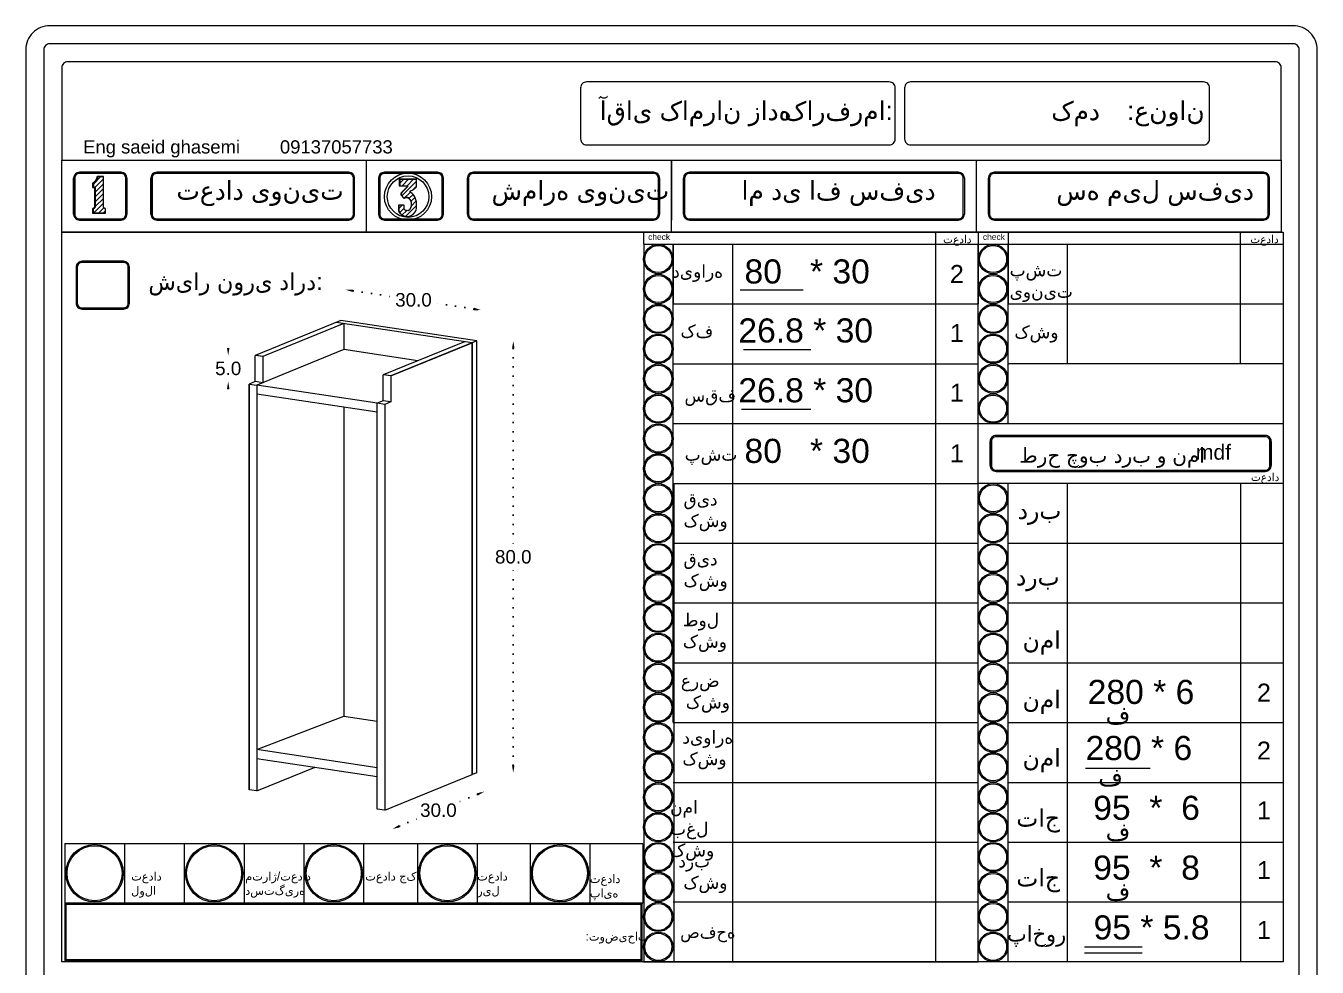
# Model space of a CAD drawing. Header units: inches. Extents: x 91 to 9019, y -381 to 2878.
# Drawn here: x 3857.2 to 4289.2, y 260.9 to 575.7 of the extents above; entities that cross this region are included whole.
import ezdxf

# ---------------------------------------------------------------- set-up
doc = ezdxf.new("R2010")
doc.units = ezdxf.units.IN
doc.header["$MEASUREMENT"] = 0
doc.linetypes.add('ACAD_ISO07W100', pattern=[3, 0, -3])
doc.styles.get("Standard").update_dxf_attribs({"font": 'arial.ttf'})
doc.dimstyles.new('Copy of Standard', dxfattribs={"dimtxt": 4.5, "dimasz": 2.5, "dimexe": 0.18, "dimexo": 0.0625, "dimgap": 0.09, "dimtad": 0, "dimtih": 1, "dimtoh": 1, "dimdec": 1, "dimzin": 0, "dimdsep": 46, "dimtxsty": 'Standard', "dimcen": 0.09, "dimse1": 1, "dimse2": 1, "dimadec": 0, "dimazin": 0, "dimtfac": 1, "dimtdec": 1, "dimtix": 1, "dimtofl": 0, "dimtmove": 0, "dimatfit": 3, "dimfxl": 1, "dimtolj": 1, "dimtzin": 0, "dimarcsym": 0})

# ---------------------------------------------------------------- blocks, each defined once
blk = doc.blocks.new('*D317')
at = {"color": 0, "linetype": 'ACAD_ISO07W100', "lineweight": -2, "transparency": 16777216}
for p, q in [((4020.3, 467.81), (4020.3, 400.5)), ((4020.3, 328.41), (4020.3, 395.72))]:
    blk.add_line(p, q, dxfattribs=at)
at = {"color": 0, "transparency": 16777216}
for points in [[(4019.88, 467.81), (4020.71, 467.81), (4020.3, 470.31)], [(4019.88, 328.41), (4020.71, 328.41), (4020.3, 325.91)]]:
    blk.add_solid(points, dxfattribs=at)
at = {"layer": 'Defpoints', "color": 0, "transparency": 16777216}
for p in [(4008.07, 470.31), (4020.3, 470.31), (4008.07, 325.91)]:
    blk.add_point(p, dxfattribs=at)
at = {"color": 0, "lineweight": 20, "transparency": 16777216, "insert": (4020.3, 398.11), "char_height": 4.5, "attachment_point": 5}
blk.add_mtext('\\A1;80.0', dxfattribs=at)
blk = doc.blocks.new('*D315')
at = {"color": 0, "linetype": 'ACAD_ISO07W100', "lineweight": -2, "transparency": 16777216}
for p, q in [((3966.69, 487.09), (3980.99, 484.93)), ((4007.15, 481), (3992.84, 483.15))]:
    blk.add_line(p, q, dxfattribs=at)
at = {"color": 0, "transparency": 16777216}
for points in [[(3966.75, 487.5), (3966.62, 486.68), (3964.21, 487.46)], [(4007.21, 481.41), (4007.09, 480.59), (4009.62, 480.63)]]:
    blk.add_solid(points, dxfattribs=at)
at = {"layer": 'Defpoints', "color": 0, "transparency": 16777216}
for p in [(3964.21, 487.46), (3962.66, 477.14), (4008.07, 470.31)]:
    blk.add_point(p, dxfattribs=at)
at = {"color": 0, "lineweight": 20, "transparency": 16777216, "insert": (3986.92, 484.04), "char_height": 4.5, "attachment_point": 5}
blk.add_mtext('\\A1;30.0', dxfattribs=at)
blk = doc.blocks.new('*D316')
at = {"color": 0, "linetype": 'ACAD_ISO07W100', "lineweight": -2, "transparency": 16777216}
for p, q in [((4008.31, 318.68), (4001.13, 315.76)), ((3982.21, 308.06), (3989.39, 310.98))]:
    blk.add_line(p, q, dxfattribs=at)
at = {"color": 0, "transparency": 16777216}
for points in [[(4008.16, 319.07), (4008.47, 318.3), (4010.63, 319.63)], [(3982.05, 308.44), (3982.36, 307.67), (3979.89, 307.11)]]:
    blk.add_solid(points, dxfattribs=at)
at = {"layer": 'Defpoints', "color": 0, "transparency": 16777216}
for p in [(4008.07, 325.91), (4010.63, 319.63), (3977.33, 313.4)]:
    blk.add_point(p, dxfattribs=at)
at = {"color": 0, "lineweight": 20, "transparency": 16777216, "insert": (3995.26, 313.37), "char_height": 4.5, "attachment_point": 5}
blk.add_mtext('\\A1;30.0', dxfattribs=at)
blk = doc.blocks.new('*D318')
at = {"color": 0, "linetype": 'ACAD_ISO07W100', "lineweight": -2, "transparency": 16777216}
for p, q in [((3924.94, 467.97), (3924.94, 470.47)), ((3924.94, 454.25), (3924.94, 451.75))]:
    blk.add_line(p, q, dxfattribs=at)
at = {"color": 0, "transparency": 16777216}
for points in [[(3924.52, 467.97), (3925.35, 467.97), (3924.94, 465.47)], [(3924.52, 454.25), (3925.35, 454.25), (3924.94, 456.75)]]:
    blk.add_solid(points, dxfattribs=at)
at = {"layer": 'Defpoints', "color": 0, "transparency": 16777216}
for p in [(3924.94, 465.47), (3933.98, 465.47), (3933.98, 456.75)]:
    blk.add_point(p, dxfattribs=at)
at = {"color": 0, "lineweight": 20, "transparency": 16777216, "insert": (3924.94, 461.11), "char_height": 4.5, "attachment_point": 5}
blk.add_mtext('\\A1;5.0', dxfattribs=at)

msp = doc.modelspace()

# ---------------------------------------------------------------- hatches: boundary and pattern name
at = {"lineweight": 20}
h = msp.add_hatch(dxfattribs=at)
h.set_pattern_fill('ANSI31', color=256, scale=9.218651)
h.set_pattern_definition([(45, (3133.9759, 1064.3323), (-0.8148213, 0.8148213), [])])
h.paths.add_polyline_path([(3883.74, 514.58), (3883.65, 514.62), (3883.57, 514.68), (3883.49, 514.74), (3883.42, 514.81), (3883.36, 514.89), (3883.31, 514.98), (3883.27, 515.07), (3883.24, 515.17), (3883.22, 515.26), (3883.21, 515.36), (3883.21, 525.29), (3881.35, 525.29), (3881.32, 525.06), (3881.28, 524.83), (3881.21, 524.61), (3881.12, 524.39), (3881.02, 524.18), (3880.9, 523.98), (3880.76, 523.79), (3880.6, 523.62), (3880.43, 523.46), (3880.25, 523.31), (3880.05, 523.18), (3879.85, 523.07), (3879.85, 521.67), (3880.25, 521.67), (3880.56, 521.64), (3880.56, 515.4), (3880.55, 515.31), (3880.53, 515.21), (3880.49, 515.12), (3880.45, 515.03), (3880.4, 514.95), (3880.34, 514.87), (3880.27, 514.8), (3880.2, 514.74), (3880.12, 514.69), (3880.03, 514.64), (3879.94, 514.6), (3879.85, 514.58), (3879.85, 513.15), (3883.94, 513.15), (3883.94, 514.53), (3883.84, 514.55)])
h = msp.add_hatch(dxfattribs=at)
h.set_pattern_fill('ANSI31', color=256, scale=9.218651)
h.set_pattern_definition([(45, (3273.3421, 1063.997), (-0.8148213, 0.8148213), [])])
h.paths.add_polyline_path([(3987.9, 524.38), (3982.33, 524.38), (3982.33, 522.22), (3984.76, 522.22), (3984.89, 522.18), (3984.89, 521.82), (3983.17, 520.08), (3983.07, 519.96), (3983.02, 519.89), (3982.98, 519.82), (3982.94, 519.75), (3982.91, 519.67), (3982.88, 519.6), (3982.86, 519.52), (3982.85, 519.44), (3982.83, 519.27), (3982.83, 519.19), (3983.84, 518.02), (3983.87, 518.05), (3984, 518.14), (3984.14, 518.21), (3984.29, 518.27), (3984.44, 518.3), (3984.59, 518.31), (3984.73, 518.31), (3984.88, 518.3), (3985.03, 518.27), (3985.18, 518.21), (3985.31, 518.14), (3985.44, 518.05), (3985.55, 517.95), (3985.74, 517.71), (3985.9, 517.47), (3986.03, 517.2), (3986.14, 516.92), (3986.22, 516.64), (3986.27, 516.34), (3986.28, 516.05), (3986.27, 515.75), (3986.22, 515.45), (3986.15, 515.17), (3986.04, 514.89), (3985.91, 514.62), (3985.81, 514.43), (3985.68, 514.25), (3985.52, 514.11), (3985.33, 514), (3985.2, 513.96), (3984.99, 513.89), (3984.77, 513.87), (3984.55, 513.89), (3984.34, 513.96), (3984.15, 514.07), (3983.98, 514.21), (3983.85, 514.39), (3983.75, 514.59), (3983.75, 515.69), (3982.06, 515.69), (3982.06, 513.89), (3982.18, 513.61), (3982.33, 513.35), (3982.51, 513.1), (3982.71, 512.86), (3982.93, 512.66), (3983.17, 512.47), (3983.43, 512.31), (3983.71, 512.18), (3984, 512.08), (3984.29, 512), (3984.6, 511.96), (3984.9, 511.95), (3985.27, 511.98), (3985.63, 512.06), (3985.98, 512.17), (3986.24, 512.29), (3986.52, 512.45), (3986.81, 512.68), (3987.08, 512.94), (3987.32, 513.23), (3987.52, 513.54), (3987.68, 513.87), (3987.81, 514.22), (3987.9, 514.59), (3987.9, 516.47), (3987.88, 516.83), (3987.83, 517.19), (3987.76, 517.55), (3987.65, 517.9), (3987.51, 518.23), (3987.35, 518.56), (3987.16, 518.86), (3986.94, 519.15), (3986.7, 519.43), (3986.43, 519.68), (3986.15, 519.9), (3985.85, 520.1), (3985.85, 520.47), (3986.04, 520.54), (3986.24, 520.61), (3986.43, 520.7), (3986.62, 520.79), (3986.8, 520.9), (3986.97, 521.01), (3987.14, 521.13), (3987.31, 521.26), (3987.47, 521.4), (3987.62, 521.54), (3987.76, 521.69), (3987.9, 521.85)])

# ---------------------------------------------------------------- linework, layer by layer
for p, q in [((3971.24, 506.74), (3971.24, 530.74)), ((4073.24, 506.74), (4073.24, 530.74)), ((4073.24, 530.74), (4073.24, 510.74)), ((4175.24, 506.74), (4175.24, 530.74)), ((3873.24, 512.74), (3873.24, 524.74)), ((3889.08, 526.74), (3875.24, 526.74)), ((3879.85, 523.07), (3879.85, 521.67)), ((3891.08, 524.74), (3891.08, 512.74)), ((3899.08, 512.74), (3899.08, 524.74)), ((3965.24, 526.74), (3901.08, 526.74)), ((3967.24, 512.74), (3967.24, 524.74)), ((3982.18, 524.43), (3982.18, 522.22)), ((3982.33, 524.38), (3982.33, 522.22)), ((4004.94, 512.74), (4004.94, 524.74)), ((4067.24, 526.74), (4006.94, 526.74)), ((4069.24, 524.74), (4069.24, 512.74)), ((4077.24, 512.74), (4077.24, 524.74)), ((4169.24, 526.74), (4079.24, 526.74)), ((4171.24, 524.74), (4171.24, 512.74)), ((4179.24, 512.74), (4179.24, 524.74)), ((4271.24, 526.74), (4181.24, 526.74)), ((4273.24, 512.74), (4273.24, 524.74)), ((3982.18, 522.22), (3982.33, 522.22)), ((3982.33, 522.22), (3984.76, 522.22)), ((3984.76, 522.22), (3984.89, 522.18)), ((3984.89, 522.18), (3984.89, 521.82)), ((3875.24, 510.74), (3889.08, 510.74)), ((3879.85, 513.15), (3883.94, 513.15)), ((3965.24, 510.74), (3901.08, 510.74)), ((3965.24, 510.7), (3901.08, 510.7)), ((3985.2, 513.96), (3984.99, 513.89)), ((4067.24, 510.74), (4006.94, 510.74)), ((4067.24, 510.7), (4006.94, 510.7)), ((4079.24, 510.74), (4169.24, 510.74)), ((4079.24, 510.7), (4169.24, 510.7)), ((4181.24, 510.74), (4271.24, 510.74)), ((4181.24, 510.7), (4271.24, 510.7)), ((3869.24, 506.7), (4277.24, 506.7)), ((3869.24, 506.7), (4277.24, 506.7)), ((4063.84, 506.7), (4063.84, 502.7)), ((4161.67, 262.7), (4161.67, 506.7)), ((4175.84, 506.7), (4175.84, 482.7)), ((4185.84, 506.7), (4185.84, 482.7)), ((4263.62, 462.7), (4263.62, 506.7)), ((4063.84, 502.7), (4277.84, 502.7)), ((4064.11, 262.7), (4064.11, 502.7)), ((4073.84, 346.7), (4073.84, 502.7)), ((4073.84, 342.7), (4073.84, 502.7)), ((4073.84, 502.7), (4073.84, 482.7)), ((4093.65, 502.7), (4093.65, 262.7)), ((4175.84, 346.7), (4175.84, 502.7)), ((4175.84, 262.7), (4175.84, 502.7)), ((4185.84, 462.7), (4185.84, 502.7)), ((4185.84, 442.7), (4185.84, 502.7)), ((4185.84, 442.7), (4185.84, 502.7)), ((4185.84, 502.7), (4185.84, 482.7)), ((4205.65, 502.7), (4205.65, 462.7)), ((4096.22, 487.45), (4117.33, 487.45)), ((4073.84, 482.7), (4175.84, 482.7)), ((4185.84, 482.7), (4277.84, 482.7)), ((3963.67, 476.12), (3963.67, 467.41)), ((4097.27, 467.45), (4119.89, 467.45)), ((3933.98, 456.75), (3933.98, 465.47)), ((3936.54, 465.08), (3936.54, 456.36)), ((4073.84, 462.7), (4175.84, 462.7)), ((4277.84, 462.7), (4185.84, 462.7)), ((4277.84, 462.7), (4257.84, 462.7)), ((3976.82, 450.3), (3976.82, 459.02)), ((3979.38, 458.63), (3979.38, 449.92)), ((3977.33, 449.08), (3974.77, 449.46)), ((3963.67, 448.23), (3963.67, 344.88)), ((4096.64, 447.45), (4119.89, 447.45)), ((4073.84, 442.7), (4277.84, 442.7)), ((4179.84, 428.7), (4179.84, 436.7)), ((4271.84, 438.7), (4181.84, 438.7)), ((4273.84, 436.7), (4273.84, 428.7)), ((4273.84, 436.7), (4273.84, 428.7)), ((4271.84, 426.7), (4181.84, 426.7)), ((4073.84, 422.7), (4175.84, 422.7)), ((4074.11, 262.7), (4074.11, 422.7)), ((4277.84, 422.7), (4175.84, 422.7)), ((4185.84, 262.7), (4185.84, 422.7)), ((4205.65, 422.7), (4205.65, 322.7)), ((4263.62, 422.7), (4263.62, 262.7)), ((4073.84, 402.7), (4175.84, 402.7)), ((4073.84, 402.7), (4093.65, 402.7)), ((4073.84, 402.7), (4175.84, 402.7)), ((4142.35, 402.7), (4175.84, 402.7)), ((4185.84, 402.7), (4277.84, 402.7)), ((4205.65, 402.7), (4205.65, 302.7)), ((4073.84, 382.7), (4093.65, 382.7)), ((4073.84, 382.7), (4175.84, 382.7)), ((4185.84, 382.7), (4277.84, 382.7)), ((4185.84, 382.7), (4277.84, 382.7)), ((4205.65, 382.7), (4205.65, 282.7)), ((4073.84, 362.7), (4175.84, 362.7)), ((4185.84, 362.7), (4277.84, 362.7)), ((4205.65, 362.7), (4205.65, 262.7)), ((4073.84, 342.7), (4175.84, 342.7)), ((4161.67, 342.7), (4175.84, 342.7)), ((4185.84, 342.7), (4277.84, 342.7)), ((4211.74, 327.4), (4233.35, 327.4)), ((4073.84, 322.7), (4175.84, 322.7)), ((4161.67, 322.7), (4175.84, 322.7)), ((4185.84, 322.7), (4277.84, 322.7)), ((4185.84, 322.7), (4277.84, 322.7)), ((4073.84, 302.7), (4175.84, 302.7)), ((4073.84, 302.7), (4175.84, 302.7)), ((4161.67, 302.7), (4175.84, 302.7)), ((4185.84, 302.7), (4277.84, 302.7)), ((4185.84, 302.7), (4277.84, 302.7)), ((3870.24, 302.3), (4063.62, 302.3)), ((3870.24, 302.3), (3870.24, 282.3)), ((3890.24, 302.3), (3890.24, 282.3)), ((3910.24, 302.3), (3910.24, 282.3)), ((3930.24, 302.3), (3930.24, 282.3)), ((3950.24, 302.3), (3950.24, 282.3)), ((3970.24, 302.3), (3970.24, 282.3)), ((3988.23, 302.3), (3988.23, 282.3)), ((4008.23, 302.3), (4008.23, 282.3)), ((4025.91, 302.3), (4025.91, 282.3)), ((4045.91, 302.3), (4045.91, 282.3)), ((4063.62, 302.3), (4063.62, 282.3)), ((4063.62, 302.3), (4063.62, 282.3)), ((3870.24, 282.3), (4063.62, 282.3)), ((4073.84, 282.7), (4175.84, 282.7)), ((4073.84, 282.7), (4175.84, 282.7)), ((4161.67, 282.7), (4175.84, 282.7)), ((4185.84, 282.7), (4277.84, 282.7)), ((4185.84, 282.7), (4277.84, 282.7)), ((4211.4, 267.72), (4230.74, 267.72)), ((4211.4, 265.7), (4230.74, 265.7)), ((4063.84, 262.7), (4175.84, 262.7))]:
    msp.add_line(p, q, dxfattribs=at)
at = {"linetype": 'Continuous', "lineweight": 20, "extrusion": (-1.11022e-16, 0.968879, 0.247535)}
for p, q in [((3962.66, 477.14), (3933.98, 465.47)), ((3963.67, 476.12), (3936.54, 465.08)), ((4006.51, 469.68), (3961.11, 476.51)), ((4008.07, 470.31), (3962.66, 477.14)), ((3963.67, 467.41), (3934.48, 455.53)), ((3988.32, 463.7), (3963.67, 467.41)), ((4003.95, 470.06), (3976.82, 459.02)), ((4008.07, 470.31), (3979.38, 458.63)), ((3979.38, 458.63), (4006.51, 469.68)), ((4006.51, 325.28), (4006.51, 469.68)), ((4006.51, 469.68), (4006.51, 325.28)), ((4008.07, 325.91), (4008.07, 470.31)), ((3936.54, 465.08), (3933.98, 465.47)), ((3936.54, 465.08), (3934.27, 465.42)), ((3979.38, 458.63), (3976.82, 459.02)), ((3979.38, 458.63), (3977.12, 458.97)), ((3933.98, 456.75), (3931.92, 455.91)), ((3931.92, 455.91), (3934.48, 455.53)), ((3931.92, 320.23), (3931.92, 455.91)), ((3931.92, 455.91), (3931.92, 320.23)), ((3936.54, 456.36), (3933.98, 456.75)), ((3936.54, 456.36), (3934.48, 455.53)), ((3934.48, 455.53), (3934.48, 319.85)), ((3974.77, 449.46), (3934.48, 455.53)), ((3934.48, 452.63), (3974.77, 446.56)), ((3976.82, 450.3), (3974.77, 449.46)), ((3974.77, 313.79), (3974.77, 449.46)), ((3979.38, 449.92), (3976.82, 450.3)), ((3979.38, 449.92), (3977.33, 449.08)), ((3977.33, 449.08), (3977.33, 313.4)), ((3934.48, 333.64), (3963.67, 344.88)), ((3963.67, 344.88), (3974.77, 343.21)), ((3974.77, 327.57), (3934.48, 333.64)), ((3934.48, 333.64), (3934.48, 330.73)), ((3934.48, 330.73), (3974.77, 324.67)), ((3934.48, 319.85), (3954, 327.8)), ((3974.77, 324.67), (3974.77, 327.57)), ((3977.33, 313.4), (4006.51, 325.28)), ((4008.07, 325.91), (4006.51, 325.28)), ((3934.48, 319.85), (3931.92, 320.23)), ((3977.33, 313.4), (3974.77, 313.79))]:
    msp.add_line(p, q, dxfattribs=at)
at = {"lineweight": 20}
for points in [[(3865.24, -30.3), (4281.24, -30.3, 0.414214), (4289.24, -22.3), (4289.24, 567.7, 0.414214), (4281.24, 575.7), (3865.24, 575.7, 0.414214), (3857.24, 567.7), (3857.24, -22.3, 0.414214)], [(3865.24, -24.3), (4281.24, -24.3, 0.414214), (4283.24, -22.3), (4283.24, 567.7, 0.414214), (4281.24, 569.7), (3865.24, 569.7, 0.414214), (3863.24, 567.7), (3863.24, -22.3, 0.414214)], [(4148.09, 554.95, 0.414214), (4146.09, 556.95), (4044.84, 556.95, 0.414214), (4042.84, 554.95), (4042.84, 537.91, 0.414214), (4044.84, 535.91), (4146.09, 535.91, 0.414214), (4148.09, 537.91)], [(4153.22, 535.91), (4251.22, 535.91, 0.414214), (4253.22, 537.91), (4253.22, 554.95, 0.414214), (4251.22, 556.95), (4153.22, 556.95, 0.414214), (4151.22, 554.95), (4151.22, 537.91, 0.414214)], [(4253.22, 554.95, 0.414214), (4251.22, 556.95), (4153.22, 556.95, 0.414214), (4151.22, 554.95), (4151.22, 537.91, 0.414214), (4153.22, 535.91), (4251.22, 535.91, 0.414214), (4253.22, 537.91)], [(3891.08, 524.74, 0.414214), (3889.08, 526.74), (3875.24, 526.74, 0.414214), (3873.24, 524.74), (3873.24, 512.74, 0.414214), (3875.24, 510.74), (3889.08, 510.74, 0.414214), (3891.08, 512.74)], [(3890.68, 524.74, 0.414214), (3889.08, 526.34), (3875.24, 526.34, 0.414214), (3873.64, 524.74), (3873.64, 512.74, 0.414214), (3875.24, 511.14), (3889.08, 511.14, 0.414214), (3890.68, 512.74)], [(3967.24, 524.74, 0.414214), (3965.24, 526.74), (3901.08, 526.74, 0.414214), (3899.08, 524.74), (3899.08, 512.74, 0.414214), (3901.08, 510.74), (3965.24, 510.74, 0.414214), (3967.24, 512.74)], [(3966.84, 524.74, 0.414214), (3965.24, 526.34), (3901.08, 526.34, 0.414214), (3899.48, 524.74), (3899.48, 512.74, 0.414214), (3901.08, 511.14), (3965.24, 511.14, 0.414214), (3966.84, 512.74)], [(3996.94, 524.74, 0.414214), (3994.94, 526.74), (3977.24, 526.74, 0.414214), (3975.24, 524.74), (3975.24, 512.74, 0.414214), (3977.24, 510.74), (3994.94, 510.74, 0.414214), (3996.94, 512.74)], [(3996.54, 524.74, 0.414214), (3994.94, 526.34), (3977.24, 526.34, 0.414214), (3975.64, 524.74), (3975.64, 512.74, 0.414214), (3977.24, 511.14), (3994.94, 511.14, 0.414214), (3996.54, 512.74)], [(4069.24, 524.74, 0.414214), (4067.24, 526.74), (4006.94, 526.74, 0.414214), (4004.94, 524.74), (4004.94, 512.74, 0.414214), (4006.94, 510.74), (4067.24, 510.74, 0.414214), (4069.24, 512.74)], [(4068.84, 524.74, 0.414214), (4067.24, 526.34), (4006.94, 526.34, 0.414214), (4005.34, 524.74), (4005.34, 512.74, 0.414214), (4006.94, 511.14), (4067.24, 511.14, 0.414214), (4068.84, 512.74)], [(4170.84, 524.74, 0.414214), (4169.24, 526.34), (4079.24, 526.34, 0.414214), (4077.64, 524.74), (4077.64, 512.74, 0.414214), (4079.24, 511.14), (4169.24, 511.14, 0.414214), (4170.84, 512.74)], [(4273.24, 524.74, 0.414214), (4271.24, 526.74), (4181.24, 526.74, 0.414214), (4179.24, 524.74), (4179.24, 512.74, 0.414214), (4181.24, 510.74), (4271.24, 510.74, 0.414214), (4273.24, 512.74)], [(4272.84, 524.74, 0.414214), (4271.24, 526.34), (4181.24, 526.34, 0.414214), (4179.64, 524.74), (4179.64, 512.74, 0.414214), (4181.24, 511.14), (4271.24, 511.14, 0.414214), (4272.84, 512.74)], [(3891.9, 494.97, 0.414214), (3889.9, 496.97), (3876.05, 496.97, 0.414214), (3874.05, 494.97), (3874.05, 482.97, 0.414214), (3876.05, 480.97), (3889.9, 480.97, 0.414214), (3891.9, 482.97)], [(3891.9, 494.97, 0.414214), (3889.9, 496.97), (3876.05, 496.97, 0.414214), (3874.05, 494.97), (3874.05, 482.97, 0.414214), (3876.05, 480.97), (3889.9, 480.97, 0.414214), (3891.9, 482.97)], [(3891.5, 494.97, 0.414214), (3889.9, 496.57), (3876.05, 496.57, 0.414214), (3874.45, 494.97), (3874.45, 482.97, 0.414214), (3876.05, 481.37), (3889.9, 481.37, 0.414214), (3891.5, 482.97)], [(3891.5, 494.97, 0.414214), (3889.9, 496.57), (3876.05, 496.57, 0.414214), (3874.45, 494.97), (3874.45, 482.97, 0.414214), (3876.05, 481.37), (3889.9, 481.37, 0.414214), (3891.5, 482.97)], [(4273.84, 436.7, 0.414214), (4271.84, 438.7), (4181.84, 438.7, 0.414214), (4179.84, 436.7), (4179.84, 428.7, 0.414214), (4181.84, 426.7), (4271.84, 426.7, 0.414214), (4273.84, 428.7)], [(4273.44, 436.7, 0.414214), (4271.84, 438.3), (4181.84, 438.3, 0.414214), (4180.24, 436.7), (4180.24, 428.7, 0.414214), (4181.84, 427.1), (4271.84, 427.1, 0.414214), (4273.44, 428.7)]]:
    msp.add_lwpolyline(points, format="xyb", close=True, dxfattribs=at)
for points in [[(4277.24, 530.74), (4277.24, 561.7, 0.414214), (4275.24, 563.7), (3871.24, 563.7, 0.414214), (3869.24, 561.7), (3869.24, 530.74)], [(4148.09, 554.95, 0.414214), (4146.09, 556.95), (4044.84, 556.95, 0.414214), (4042.84, 554.95), (4042.84, 537.91, 0.414214), (4044.84, 535.91), (4146.09, 535.91, 0.414214), (4148.09, 537.91), (4148.09, 554.95)]]:
    msp.add_lwpolyline(points, format="xyb", dxfattribs=at)
for points in [[(3869.24, 530.74), (4277.24, 530.74), (4277.24, 506.7), (3869.24, 506.7)], [(3982.33, 524.38), (3987.9, 524.38), (3987.9, 524.43), (3982.18, 524.43)], [(3984.88, 518.3), (3984.73, 518.31), (3984.59, 518.31), (3984.75, 518.3), (3984.9, 518.27), (3985.05, 518.21), (3985.18, 518.14), (3985.31, 518.05), (3985.42, 517.94), (3985.61, 517.71), (3985.78, 517.46), (3985.91, 517.19), (3986.02, 516.91), (3986.1, 516.62), (3986.15, 516.32), (3986.17, 516.02), (3986.15, 515.72), (3986.1, 515.43), (3986.03, 515.14), (3985.92, 514.86), (3985.79, 514.59), (3985.69, 514.39), (3985.56, 514.21), (3985.39, 514.07), (3985.2, 513.96), (3985.33, 514), (3985.52, 514.11), (3985.68, 514.25), (3985.81, 514.43), (3985.91, 514.62), (3986.04, 514.89), (3986.15, 515.17), (3986.22, 515.45), (3986.27, 515.75), (3986.28, 516.05), (3986.27, 516.34), (3986.22, 516.64), (3986.14, 516.92), (3986.03, 517.2), (3985.9, 517.47), (3985.74, 517.71), (3985.55, 517.95), (3985.44, 518.05), (3985.31, 518.14), (3985.18, 518.21), (3985.03, 518.27)], [(4063.84, 262.7), (3869.24, 262.7), (3869.24, 506.7), (4277.84, 506.7), (4277.84, 262.7)], [(3869.24, 506.7), (4277.84, 506.7), (4277.84, 262.7), (3869.24, 262.7)], [(4063.44, 282.3), (3870.24, 282.3), (3870.24, 263.1), (4063.44, 263.1)], [(4063.04, 281.9), (3870.64, 281.9), (3870.64, 263.5), (4063.04, 263.5)]]:
    msp.add_lwpolyline(points, close=True, dxfattribs=at)
for points in [[(3879.53, 513.09), (3883.94, 513.09), (3883.94, 513.15), (3883.94, 514.53), (3883.84, 514.55), (3883.74, 514.58), (3883.65, 514.62), (3883.57, 514.68), (3883.49, 514.74), (3883.42, 514.81), (3883.36, 514.89), (3883.31, 514.98), (3883.27, 515.07), (3883.24, 515.17), (3883.22, 515.26), (3883.21, 515.36), (3883.21, 525.29), (3883.21, 525.35), (3881.05, 525.35), (3881.02, 525.11), (3880.97, 524.88), (3880.91, 524.66), (3880.82, 524.44), (3880.71, 524.23), (3880.59, 524.03), (3880.45, 523.84), (3880.29, 523.66), (3880.12, 523.5), (3879.94, 523.35), (3879.74, 523.22), (3879.53, 523.11), (3879.53, 521.67), (3879.85, 521.67), (3880.25, 521.67), (3880.25, 515.36), (3880.24, 515.27), (3880.22, 515.17), (3880.18, 515.08), (3880.14, 514.99), (3880.09, 514.91), (3880.03, 514.83), (3879.96, 514.76), (3879.89, 514.69), (3879.81, 514.64), (3879.72, 514.59), (3879.63, 514.56), (3879.53, 514.53), (3879.53, 513.09), (3879.85, 513.15), (3879.85, 514.58), (3879.94, 514.6), (3880.03, 514.64), (3880.12, 514.69), (3880.2, 514.74), (3880.27, 514.8), (3880.34, 514.87), (3880.4, 514.95), (3880.45, 515.03), (3880.49, 515.12), (3880.53, 515.21), (3880.55, 515.31), (3880.56, 515.4), (3880.56, 521.64), (3880.25, 521.67)], [(3879.53, 523.11), (3879.85, 523.07), (3880.05, 523.18), (3880.25, 523.31), (3880.43, 523.46), (3880.6, 523.62), (3880.76, 523.79), (3880.9, 523.98), (3881.02, 524.18), (3881.12, 524.39), (3881.21, 524.61), (3881.28, 524.83), (3881.32, 525.06), (3881.35, 525.29)], [(3881.05, 525.35), (3881.35, 525.29), (3883.21, 525.29)], [(3986.81, 512.68), (3987.08, 512.94), (3987.32, 513.23), (3987.52, 513.54), (3987.68, 513.87), (3987.81, 514.22), (3987.9, 514.59), (3987.9, 516.47), (3987.88, 516.83), (3987.83, 517.19), (3987.76, 517.55), (3987.65, 517.9), (3987.51, 518.23), (3987.35, 518.56), (3987.16, 518.86), (3986.94, 519.15), (3986.7, 519.43), (3986.43, 519.68), (3986.15, 519.9), (3985.85, 520.1), (3985.85, 520.47), (3986.04, 520.54), (3986.24, 520.61), (3986.43, 520.7), (3986.62, 520.79), (3986.8, 520.9), (3986.97, 521.01), (3987.14, 521.13), (3987.31, 521.26), (3987.47, 521.4), (3987.62, 521.54), (3987.76, 521.69), (3987.9, 521.85), (3987.9, 524.38)], [(3984.76, 521.85), (3983.03, 520.1), (3982.92, 519.98), (3982.87, 519.91), (3982.83, 519.84), (3982.79, 519.76), (3982.76, 519.69), (3982.73, 519.61), (3982.71, 519.53), (3982.69, 519.45), (3982.68, 519.28), (3982.68, 519.2), (3983.76, 517.94), (3983.84, 518.02), (3983.87, 518.05), (3984, 518.14), (3984.14, 518.21), (3984.29, 518.27), (3984.44, 518.3), (3984.59, 518.31)], [(3984.76, 522.22), (3984.76, 521.85), (3984.89, 521.82), (3983.17, 520.08), (3983.07, 519.96), (3983.02, 519.89), (3982.98, 519.82), (3982.94, 519.75), (3982.91, 519.67), (3982.88, 519.6), (3982.86, 519.52), (3982.85, 519.44), (3982.83, 519.27), (3982.83, 519.19), (3983.84, 518.02)], [(3984.99, 513.89), (3984.77, 513.87), (3984.55, 513.89), (3984.34, 513.96), (3984.15, 514.07), (3983.98, 514.21), (3983.85, 514.39), (3983.75, 514.59), (3983.75, 515.69), (3982.06, 515.69), (3981.9, 515.69), (3981.9, 513.85), (3982.03, 513.57), (3982.18, 513.3), (3982.35, 513.04), (3982.55, 512.81), (3982.78, 512.6), (3983.02, 512.41), (3983.29, 512.25), (3983.57, 512.12), (3983.86, 512.02), (3984.16, 511.94), (3984.46, 511.9), (3984.77, 511.89), (3985.14, 511.92), (3985.51, 511.99), (3985.86, 512.11), (3986.2, 512.26), (3986.24, 512.29), (3986.52, 512.45), (3986.81, 512.68)], [(3982.06, 515.69), (3982.06, 513.89), (3982.18, 513.61), (3982.33, 513.35), (3982.51, 513.1), (3982.71, 512.86), (3982.93, 512.66), (3983.17, 512.47), (3983.43, 512.31), (3983.71, 512.18), (3984, 512.08), (3984.29, 512), (3984.6, 511.96), (3984.9, 511.95), (3985.27, 511.98), (3985.63, 512.06), (3985.98, 512.17), (3986.24, 512.29)]]:
    msp.add_lwpolyline(points, dxfattribs=at)
for centre, radius in [((3985.09, 518.59), 7.86), ((3985.09, 518.59), 6.94), ((4068.84, 497.7), 4.92), ((4068.84, 497.7), 4.52), ((4180.84, 497.7), 4.92), ((4180.84, 497.7), 4.52), ((4068.84, 487.7), 4.92), ((4180.84, 487.7), 4.92), ((4068.84, 487.7), 4.52), ((4180.84, 487.7), 4.52), ((4068.84, 477.7), 4.92), ((4068.84, 477.7), 4.52), ((4180.84, 477.7), 4.92), ((4180.84, 477.7), 4.52), ((4068.84, 467.7), 4.92), ((4068.84, 467.7), 4.52), ((4180.84, 467.7), 4.92), ((4180.84, 467.7), 4.52), ((4068.84, 457.7), 4.92), ((4180.84, 457.7), 4.92), ((4068.84, 457.7), 4.52), ((4180.84, 457.7), 4.52), ((4068.84, 447.7), 4.92), ((4068.84, 447.7), 4.52), ((4180.84, 447.7), 4.92), ((4180.84, 447.7), 4.52), ((4068.84, 437.7), 4.92), ((4068.84, 437.7), 4.52), ((4068.84, 427.7), 4.92), ((4068.84, 427.7), 4.52), ((4068.84, 417.7), 4.92), ((4068.84, 417.7), 4.52), ((4180.84, 417.7), 4.92), ((4180.84, 417.7), 4.52), ((4068.84, 407.7), 4.92), ((4068.84, 407.7), 4.52), ((4180.84, 407.7), 4.92), ((4180.84, 407.7), 4.52), ((4068.84, 397.7), 4.92), ((4068.84, 397.7), 4.52), ((4180.84, 397.7), 4.92), ((4180.84, 397.7), 4.52), ((4068.84, 387.7), 4.92), ((4068.84, 387.7), 4.52), ((4180.84, 387.7), 4.92), ((4180.84, 387.7), 4.52), ((4068.84, 377.7), 4.92), ((4068.84, 377.7), 4.52), ((4180.84, 377.7), 4.92), ((4180.84, 377.7), 4.52), ((4068.84, 367.7), 4.92), ((4068.84, 367.7), 4.52), ((4180.84, 367.7), 4.92), ((4180.84, 367.7), 4.52), ((4068.84, 357.7), 4.92), ((4068.84, 357.7), 4.52), ((4180.84, 357.7), 4.92), ((4180.84, 357.7), 4.52), ((4068.84, 347.7), 4.92), ((4068.84, 347.7), 4.52), ((4180.84, 347.7), 4.92), ((4180.84, 347.7), 4.52), ((4068.84, 337.7), 4.92), ((4068.84, 337.7), 4.52), ((4180.84, 337.7), 4.92), ((4180.84, 337.7), 4.52), ((4068.84, 327.7), 4.92), ((4068.84, 327.7), 4.52), ((4180.84, 327.7), 4.92), ((4180.84, 327.7), 4.52), ((4068.84, 317.7), 4.92), ((4068.84, 317.7), 4.52), ((4180.84, 317.7), 4.92), ((4180.84, 317.7), 4.52), ((4068.84, 307.7), 4.92), ((4068.84, 307.7), 4.52), ((4180.84, 307.7), 4.92), ((4180.84, 307.7), 4.52), ((4068.84, 297.7), 4.92), ((4180.84, 297.7), 4.92), ((3880.24, 292.3), 9.6), ((3880.24, 292.3), 9.2), ((3920.24, 292.3), 9.6), ((3920.24, 292.3), 9.2), ((3960.24, 292.3), 9.6), ((3960.24, 292.3), 9.2), ((3998.23, 292.3), 9.6), ((3998.23, 292.3), 9.2), ((4035.91, 292.3), 9.6), ((4035.91, 292.3), 9.2), ((4068.84, 297.7), 4.52), ((4180.84, 297.7), 4.52), ((4068.84, 287.7), 4.92), ((4068.84, 287.7), 4.52), ((4180.84, 287.7), 4.92), ((4180.84, 287.7), 4.52), ((4068.84, 277.7), 4.92), ((4068.84, 277.7), 4.52), ((4180.84, 277.7), 4.92), ((4180.84, 277.7), 4.52), ((4068.84, 267.7), 4.92), ((4068.84, 267.7), 4.52), ((4180.84, 267.7), 4.92), ((4180.84, 267.7), 4.52)]:
    msp.add_circle(centre, radius, dxfattribs=at)
for centre, start, end in [((3875.24, 524.74), 90, 180), ((3889.08, 524.74), 0, 90), ((3901.08, 524.74), 90, 180), ((3965.24, 524.74), 0, 90), ((3977.24, 524.74), 90, 180), ((3994.94, 524.74), 0, 90), ((4006.94, 524.74), 90, 180), ((4067.24, 524.74), 0, 90), ((4079.24, 524.74), 90, 180), ((4169.24, 524.74), 0, 90), ((4181.24, 524.74), 90, 180), ((4271.24, 524.74), 0, 90), ((3875.24, 512.74), 180, 270), ((3889.08, 512.74), 270, 0), ((3901.08, 512.74), 180, 270), ((3965.24, 512.74), 270, 0), ((3977.24, 512.74), 180, 270), ((3994.94, 512.74), 270, 0), ((4006.94, 512.74), 180, 270), ((4067.24, 512.74), 270, 0), ((4079.24, 512.74), 180, 270), ((4169.24, 512.74), 270, 0), ((4181.24, 512.74), 180, 270), ((4271.24, 512.74), 270, 0), ((4181.84, 436.7), 90, 180), ((4271.84, 436.7), 0, 90), ((4271.84, 436.7), 0, 90), ((4181.84, 428.7), 180, 270), ((4271.84, 428.7), 270, 0), ((4271.84, 428.7), 270, 0)]:
    msp.add_arc(centre, 2, start, end, dxfattribs=at)

# ---------------------------------------------------------------- texts
at = {"lineweight": 20, "attachment_point": 1}
for s, width, gutter_width, heights, insert, char_height in [('آقای کامران زاده', 63.5193, 164.79, [0], (4049.21, 550.49), 6.3113), ('{\\fArial|b0|i0|c178|p34;کارفرما:}', 0.2338, 164.79, [0], (4110.95, 550.49), 6.3113), ('کمد', 22.2332, 164.79, [0], (4200.28, 550.49), 6.311), (':عنوان', 22.2332, 164.79, [0], (4225.63, 550.49), 6.311), ('{\\fArial|b0|i0|c178|p34;Eng saeid ghasemi}', 79.2452, 164.79, [0], (3876.41, 537.43), 4.4179), ('{\\fArial|b0|i0|c178|p34;09137057733 }', 65.4498, 164.79, [0], (3942.24, 537.43), 4.4179), ('{\\fArial|b0|i0|c178|p34;تعداد یونیت}', 65.4498, 164.79, [0], (3907.61, 523.85), 6.3113), ('{\\fArial|b0|i0|c178|p34;شماره یونیت}', 65.4498, 164.79, [0], (4013.04, 523.85), 6.3113), ('{\\fArial|b0|i0|c178|p34;ام دی اف سفید}', 65.4498, 164.79, [0], (4096.65, 523.85), 6.3113), ('{\\fArial|b0|i0|c178|p34;سه میل سفید}', 65.4498, 164.79, [0], (4201.98, 523.85), 6.3113), ('{\\fArial|b0|i0|c178|p34;check}', 65.4498, 164.79, [0], (4065.42, 506.12), 2.0101), ('{\\fArial|b0|i0|c178|p34;تعداد }', 65.4498, 164.79, [0], (4164.09, 505.71), 2.6665), ('{\\fArial|b0|i0|c178|p34;check}', 65.4498, 164.79, [0], (4177.42, 506.12), 2.0101), ('{\\fArial|b0|i0|c178|p34;تعداد }', 10.9902, 164.79, [0], (4266.85, 505.71), 2.6665), ('80   * 30', 61.9823, 462.54, [8.23], (4097.65, 497.59), 8.06), ('{\\fArial|b0|i0|c178|p34;شیار نوری دارد:}', 58.9602, 148.45, [0], (3898.24, 493.07), 5.6855), ('{\\fArial|b0|i0|c178|p34;دیواره }', 17.3175, 247.18, [0], (4073.49, 495.79), 4.3074), ('2{\\fArial|b0|i0|c178|p34; }', 8.5903, 164.79, [0], (4166.37, 495.72), 6), ('{\\fArial|b0|i0|c178|p34;پشت \\Pیونیت}', 19.3052, 247.18, [0], (4186.35, 496.24), 4.3074), ('{\\fArial|b0|i0|c178|p34;کف }', 15.3367, 247.18, [0], (4076.23, 475.78), 4.3074), ('26.8 * 30', 65.2593, 462.54, [0], (4095.6, 477.86), 8.06), ('1{\\fArial|b0|i0|c178|p34; }', 8.5903, 164.79, [0], (4166.37, 476), 6), ('{\\fArial|b0|i0|c178|p34;کشو }', 17.7019, 247.18, [0], (4187.95, 475.51), 4.3074), ('26.8 * 30', 65.2593, 462.54, [0], (4095.6, 457.86), 8.06), ('{\\fArial|b0|i0|c178|p34;سقف}', 20.995, 247.18, [0], (4077.58, 454.31), 4.3074), ('1{\\fArial|b0|i0|c178|p34; }', 8.5903, 164.79, [0], (4166.37, 456), 6), ('80   * 30', 61.9823, 462.54, [8.23], (4097.65, 437.59), 8.06), ('پشت', 98.1747, 247.18, [0], (4077.63, 434.58), 4.307), ('1 ', 8.5903, 164.79, [0], (4166.37, 435.72), 6), ('طرح چوب', 37.9723, 164.79, [0], (4189.57, 434.62), 5.058), ('{\\fArial|b0|i0|c178|p34;درب و نما}', 36.0682, 164.79, [0], (4221.15, 434.62), 5.0582), ('mdf', 17.2431, 132.07, [0], (4248.65, 435.67), 5.058), ('{\\fArial|b0|i0|c178|p34;تعداد }', 10.7715, 164.79, [0], (4267.07, 426.15), 2.6665), ('{\\fArial|b0|i0|c178|p34;قید\\Pکشو}', 14.1457, 164.79, [0], (4077.27, 419.6), 4.3074), ('{\\fArial|b0|i0|c178|p34;درب}', 20.6748, 340.12, [0], (4189.04, 416.7), 5.927), ('{\\fArial|b0|i0|c178|p34;قید\\Pکشو}', 14.1457, 164.79, [0], (4077.27, 399.6), 4.3074), ('{\\fArial|b0|i0|c178|p34;درب}', 13.4202, 164.79, [0], (4188.45, 394.49), 5.927), ('{\\fArial|b0|i0|c178|p34;طول \\Pکشو}', 17.6756, 164.79, [0], (4077.03, 379.22), 4.3074), ('{\\fArial|b0|i0|c178|p34;نما}', 11.1787, 164.79, [0], (4190.7, 373.32), 5.927), ('{\\fArial|b0|i0|c178|p34;عرض \\P کشو}', 18.5758, 164.79, [0], (4076.35, 358.91), 4.3074), ('280 * 6', 51.1671, 462.54, [8.23], (4212.46, 356.98), 8.06), ('2{\\fArial|b0|i0|c178|p34; }', 8.5903, 164.79, [0], (4269.09, 355.72), 6), ('{\\fArial|b0|i0|c178|p34;نما}', 11.1787, 164.79, [0], (4190.7, 353.42), 5.927), ('{\\fArial|b0|i0|c178|p34;ف}', 15.3157, 346.26, [0], (4218.46, 348.31), 6.0339), ('{\\fArial|b0|i0|c178|p34;دیواره\\Pکشو}', 14.2061, 164.79, [0], (4076.89, 339.98), 4.3074), ('280 * 6', 57.9712, 462.54, [8.23], (4211.74, 338.22), 8.06), ('{\\fArial|b0|i0|c178|p34;نما}', 11.1787, 164.79, [0], (4190.7, 333.89), 5.927), ('2', 8.5903, 164.79, [0], (4269.09, 336.35), 6), ('{\\fArial|b0|i0|c178|p34;ف}', 15.3157, 346.26, [0], (4215.99, 327.61), 6.0339), ('{\\fArial|b0|i0|c178|p34;نما بغل کشو}', 20.8138, 164.79, [0], (4072.77, 316.59), 4.3074), ('95  *  6', 65.2593, 462.54, [8.23], (4214.32, 318.22), 8.06), ('1{\\fArial|b0|i0|c178|p34; }', 8.5903, 164.79, [0], (4269.09, 316.35), 6), ('{\\fArial|b0|i0|c178|p34;تاج}', 13.2883, 164.79, [0], (4188.59, 313.81), 5.927), ('{\\fArial|b0|i0|c178|p34;ف}', 15.3157, 346.26, [0], (4218.46, 309.36), 6.0339), ('95  *  8', 65.2593, 462.54, [8.23], (4214.32, 298.22), 8.06), ('{\\fArial|b0|i0|c178|p34;درب }\\P{\\fArial|b0|i0|c178|p34; کشو}', 17.5398, 164.79, [0], (4075.53, 298.58), 4.3074), ('{\\fArial|b0|i0|c178|p34;تاج}', 13.2883, 164.79, [0], (4188.59, 293.81), 5.927), ('1{\\fArial|b0|i0|c178|p34; }', 8.5903, 164.79, [0], (4269.09, 296.35), 6), ('تعداد لولا', 17.7752, 164.79, [0], (3892.47, 292.75), 2.872), ('متراژ/تعداد\\Pدستگیره', 19.6171, 164.79, [0], (3930.62, 292.75), 2.8716), ('تعداد جک', 17.466, 164.79, [0], (3970.77, 292.75), 2.872), ('تعداد ریل', 17.6808, 164.79, [0], (4008.23, 292.75), 2.872), ('تعداد پایه', 17.7105, 164.79, [0], (4045.91, 291.91), 2.872), ('{\\fArial|b0|i0|c178|p34;ف}', 15.3157, 346.26, [0], (4218.46, 289.36), 6.0339), ('95 * 5.8', 65.2593, 462.54, [8.23], (4214.43, 278.22), 8.06), (':توضیحات', 65.4498, 164.79, [0], (4044.48, 272.62), 2.872), ('صفحه', 28.2854, 236.04, [0], (4076.13, 274.71), 4.113), ('{\\fArial|b0|i0|c178|p34;پاخور}', 12.8103, 147.32, [0], (4185.49, 274.75), 5.2987), ('1{\\fArial|b0|i0|c178|p34; }', 8.5903, 164.79, [0], (4269.09, 276.35), 6)]:
    msp.add_mtext_dynamic_manual_height_columns(s, width=width, gutter_width=gutter_width, heights=heights, dxfattribs=dict(at, insert=insert, char_height=char_height))

# ---------------------------------------------------------------- dimensions: what is measured, and where the dimension line sits
at = {"lineweight": 20}
for p1, p2, distance, picture, middle in [((4008.07, 470.31), (3962.66, 477.14), -10.43, '*D315', (3986.92, 484.04)), ((3977.33, 313.4), (4008.07, 325.91), -6.79, '*D316', (3995.26, 313.37))]:
    dim = msp.add_aligned_dim(p1=p1, p2=p2, distance=distance, text='30.0', dimstyle='Copy of Standard', dxfattribs=at)
    dim.commit()
    dim.dimension.update_dxf_attribs({"geometry": picture, "text_midpoint": middle})
for base, p1, p2, text, picture, middle in [((3924.94, 465.47), (3933.98, 456.75), (3933.98, 465.47), '5.0', '*D318', (3924.94, 461.11)), ((4020.3, 470.31), (4008.07, 325.91), (4008.07, 470.31), '80.0', '*D317', (4020.3, 398.11))]:
    dim = msp.add_linear_dim(base=base, p1=p1, p2=p2, angle=270, text=text, dimstyle='Copy of Standard', dxfattribs=at)
    dim.commit()
    dim.dimension.update_dxf_attribs({"geometry": picture, "text_midpoint": middle})

doc.saveas('drawing.dxf')
